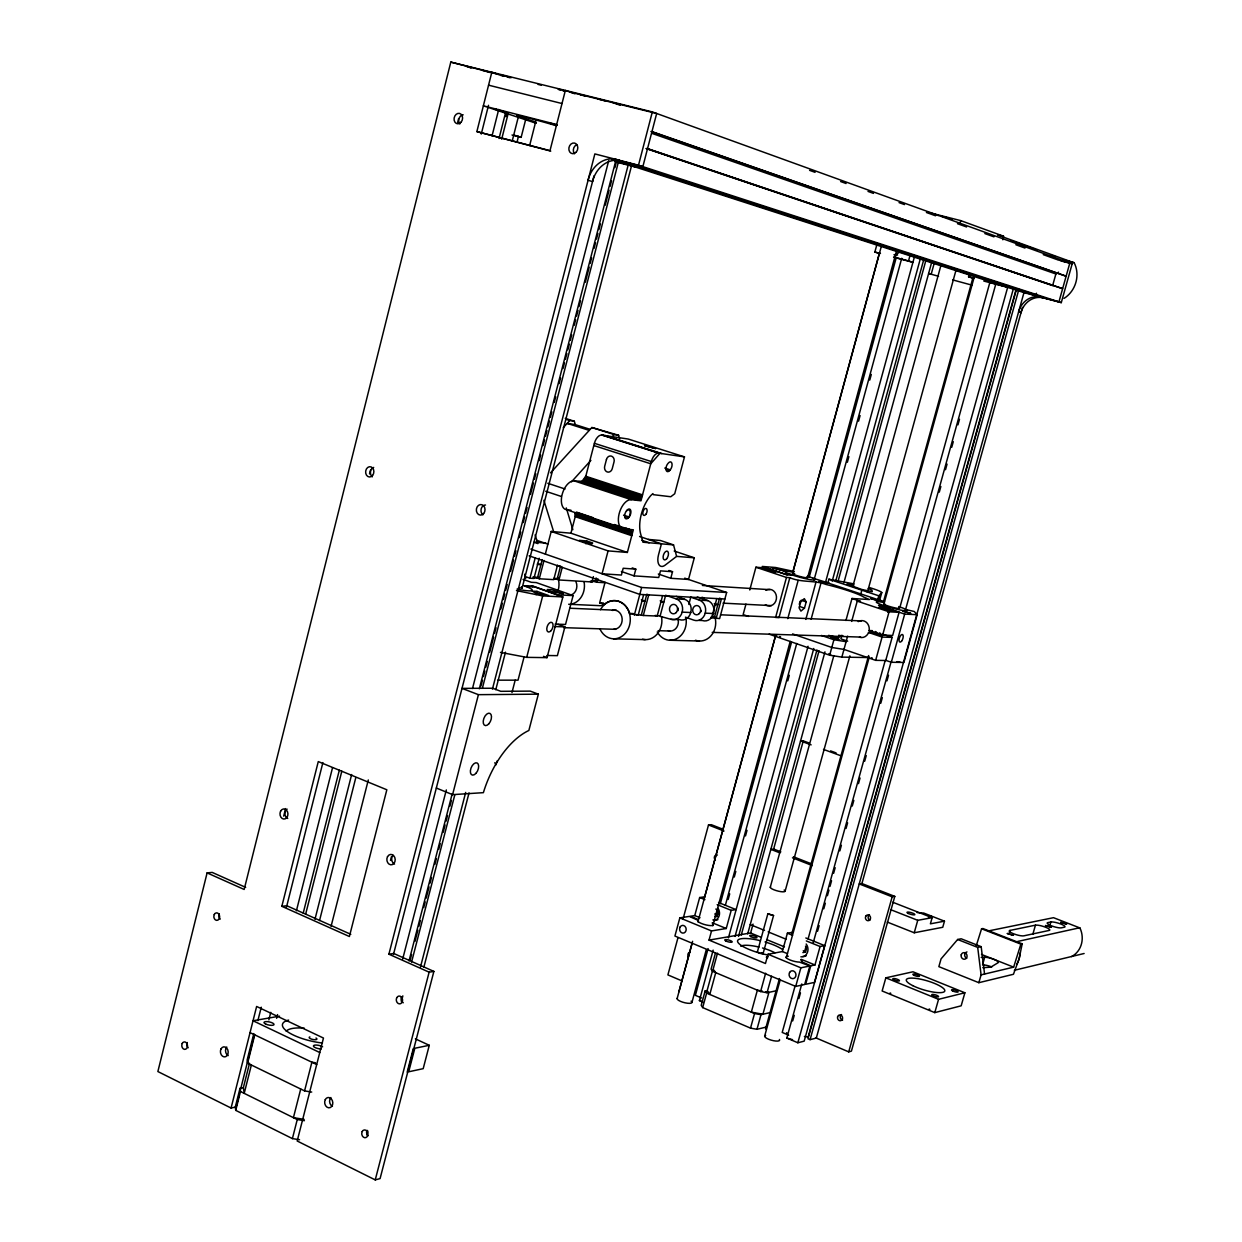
<?xml version="1.0" encoding="UTF-8"?>
<svg xmlns="http://www.w3.org/2000/svg" width="1242" height="1242" viewBox="0 0 1242 1242"><rect width="100%" height="100%" fill="white"/><g stroke="black" fill="none" stroke-linecap="round" stroke-linejoin="round"><path stroke-width="1.5" d="M545.331 554.087L551.215 531.452L570.932 533.206L575.232 516.656L575.155 512.635M551.215 531.452L608.083 550.889L627.365 552.442L631.759 535.69C633.948 529.014 626.558 528.192 621.605 528.238A15.199 8.104 -71.7 0 1 619.789 511.549A15.199 8.104 -71.7 0 1 631.293 499.688L640.981 500.79L651.336 461.543A9.439 4.984 -72.5 0 1 658.741 453.144L684.482 456.885L674.716 493.757L670.789 496.738L653.339 494.673L652.904 493.602L650.777 495.574A27.976 14.656 -71.8 0 0 640.655 533.92L642.937 542.211L673.537 544.896L676.595 556.385L665.075 565.203A11.504 5.946 -71.3 0 1 658.99 564.753A11.504 5.946 -71.3 0 1 658.493 554.926L661.443 543.841L639.568 536.466M773.549 915.525L767.851 913.817L757.403 951.853L759.762 953.328L763.1 953.561L773.549 915.525L767.851 913.817M763.1 953.561L762.091 952.598M898.711 606.562A15.898 1.692 15.5 0 1 905.977 610.722A15.898 1.692 15.5 0 1 888.17 606.965L878.498 605.444L899.068 612.322L892.656 635.469L882.627 635.128L869.074 630.532L869.26 629.352A8.492 7.53 -87.8 0 0 865.752 621.869A8.492 7.53 -87.8 0 0 858.206 621.621M1002.853 239.784L1003.52 236.197L960.749 220.626L926.967 212.056M976.072 946.357L981.568 928.783L982.903 928.519L1022.182 943.842L1019.123 958.777L1013.441 974.287L978.851 982.686L938.859 966.649L941.063 958.886L957.644 939.495L961.153 938.781L981.18 946.668L984.564 974.054M245.668 887.362L212.196 872.412L207.103 872.893L157.874 1071.551L231.074 1108.035L236.12 1106.948L238.976 1095.661M1038.545 296.621L1061.289 302.629L1072.172 263.816L652.329 111.92L450.799 62.1L244.162 889.458L207.103 872.893M283.704 816.118L285.582 808.589M369.511 473.947L370.442 470.19M457.661 122.384L458.608 118.611M231.074 1108.035L256.628 1006.47L323.463 1038.048L297.18 1140.994L375.239 1179.9L380.083 1178.596L433.877 971.415L393.73 953.468L388.901 954.198L594.856 153.915L638.497 165.233L1061.289 302.629M281.841 906.318L318.278 761.579L386.836 789.772L349.39 936.515L281.841 906.318L286.824 905.744L350.803 934.31M550.765 151.105L476.866 131.59L491.816 72.238L503.336 76.29M249.533 1063.23L243.37 1087.666L240.016 1088.349L235.281 1107.134L235.732 1110.364L292.398 1138.603L299.539 1139.721M253.818 1033.561L247.127 1060.109L247.608 1063.199L304.569 1090.895L311.711 1092.06M239.908 1091.951L254.144 1035.44M257.87 1020.645L261.255 1007.215M286.39 907.483L322.889 762.588M481.259 134.074L488.51 105.306M235.732 1110.364L240.467 1091.516L240.016 1088.349M247.608 1063.199L254.765 1034.803M251.365 1065.015L244.208 1093.364L243.37 1087.666M268.862 1019.868L270.772 1012.339M296.419 910.774L332.499 767.82M492.065 135.813L498.71 109.467M276.593 1018.331L277.54 1014.574M303.219 913.056L339.33 770.18M499.036 138.499L505.68 112.184M505.851 116.67L506.798 112.913M305.656 914.143L341.814 771.189M501.675 139.197L508.335 112.851M314.956 919.328L351.657 774.542M512.263 140.843L518.457 116.406M319.536 920.57L355.802 777.632M517.076 141.867L518.504 136.232M512.014 134.99L521.143 137.365L525.708 119.403M331.071 926.377L368.3 779.976M529.635 145.562L535.83 121.157M300.719 1089.032L293.423 1117.66L304.135 1119.368M292.398 1138.603L297.257 1119.554L240.467 1091.516M304.569 1090.895L311.897 1062.174L315.468 1062.764M390.485 860.411L391.447 856.654M584.64 480.654L594.39 443.316A9.331 5.123 -72.6 0 1 601.873 435.073L628.235 439.047L684.482 456.885M393.45 954.508L594.018 175.821M402.703 958.995L446.328 789.943M472.503 688.503L608.704 160.684M409.022 960.935L452.181 793.886M479.334 688.782L616.094 159.488M452.585 794.647L478.418 694.666L538.345 694.169L528.859 730.482A71.073 37.664 -67.4 0 0 483.386 792.66L452.585 794.647L436.33 788.049M410.139 960.144L411.583 954.508M414.983 941.374L417.902 930.103M418.865 926.346L420.324 920.71M423.724 907.56L425.183 901.925M426.146 898.168L429.064 886.912M430.027 883.155L431.486 877.52M434.886 864.37L436.346 858.734M438.768 849.342L440.227 843.722M443.13 832.451L445.071 824.936M446.049 821.179L447.493 815.544M449.93 806.151L451.389 800.516M480.98 685.972L482.439 680.337M483.417 676.58L484.861 670.944M485.839 667.187L487.299 661.551M489.721 652.174L493.602 637.146M494.564 633.389L496.024 627.753M500.883 608.984L502.342 603.348M503.305 599.591L504.764 593.955M505.727 590.198L507.186 584.563M510.586 571.413L513.505 560.158M514.467 556.4L515.927 550.765M519.327 537.615L520.771 531.98M523.208 522.587L524.652 516.951M525.63 513.21L527.089 507.574M530.489 494.425L533.392 483.154M534.37 479.396L535.814 473.761M539.214 460.627L540.674 454.991M543.096 445.599L544.555 439.963M545.533 436.206L546.977 430.57M547.955 426.813L549.414 421.178M550.377 417.436L551.836 411.801M554.258 402.408L555.717 396.772M559.117 383.623L560.577 377.987M562.999 368.61L564.458 362.975M565.42 359.217L566.88 353.582M567.842 349.825L569.302 344.189M570.28 340.432L571.724 334.797M574.161 325.404L575.62 319.784M576.583 316.027L578.042 310.391M579.005 306.634L580.464 300.999M585.324 282.213L589.205 267.201M590.167 263.444L591.627 257.808M594.049 248.416L595.508 242.78M596.486 239.023L597.93 233.387M598.908 229.63L600.367 224.01M605.211 205.225L609.092 190.197M610.07 186.44L611.53 180.82M614.914 167.67L616.855 160.156M366.918 1134.831L367.896 1131.074M401.399 1001.502L402.843 995.867M411.583 962.069L454.789 794.942M482.455 687.897L618.873 160.218M420.495 966.944L465.688 792.396M492.422 689.17L628.53 163.649M423.817 967.378L469.041 792.893M495.775 689.698L505.494 652.159M522.028 588.366L631.433 166.211M524.621 574.208L525.35 576.598L529.93 578.213L535.193 557.937M375.239 1179.9L429.127 972.176L433.877 971.415M638.497 165.233L652.329 111.92M539.199 558.232L533.951 578.462L529.93 578.213M407.174 1072.125L413.291 1048.558M533.874 577.903L537.413 578.12L542.226 559.645M537.413 578.12L539.276 578.772L544.027 560.452M536.14 594.639L536.979 591.378L548.576 595.492L535.566 593.055L532.166 591.114L536.979 591.378M511.968 692.57L515.182 680.166M497.002 761.035L496.024 764.793L494.797 762.712M524.031 657.127L518.038 680.166L497.732 680.166M526.701 657.36L542.692 595.912L562.874 596.921L547.023 657.639L526.701 657.36L500.464 652.392M429.282 1045.298L423.196 1068.663L408.711 1071.784L414.828 1048.248L429.282 1045.298L415.371 1038.855M557.534 565.11L553.746 579.641L539.276 578.772M553.637 579.114L557.115 579.315L560.577 566.042L557.115 565.809M557.115 579.315L558.947 579.967L562.253 567.284M585.882 543.779L586.628 540.953L579.377 540.332L585.432 542.397L592.092 543.748L592.667 543.002L586.628 540.953M557.937 624.353L564.908 626.868L557.379 655.652L546.93 655.497M523.022 579.362L531.25 582.281L536.249 582.576L573.09 595.601L565.529 624.462L555.127 624.121M558.947 579.967L591.984 581.955L593.381 576.63M591.984 581.955L590.183 581.318L595.151 581.613L596.113 577.918M595.151 581.613L596.952 582.25L597.883 578.71M608.083 550.889L602.075 573.773L621.404 575.046L623.189 568.262L635.811 569.147L634.041 575.869L621.388 571.506M643.651 594.623L638.186 615.256L629.554 613.424L628.794 610.971A19.825 16.736 -87.8 0 0 606.174 602.991L604.373 604.512L599.653 602.851L605.056 582.296M634.336 615.101L641.633 587.497L726.632 592.481L719.615 618.594L711.185 617.678M641.369 614.79L646.818 594.219L648.743 594.902L643.294 615.473L636.246 614.573L638.186 615.256M643.294 615.473L657.173 616.048L662.591 595.648M660.247 615.566L665.65 595.244L676.238 598.923L684.823 599.374A10.573 9.051 -87.4 0 1 690.785 612.508A10.573 9.051 -87.4 0 1 679.421 619.618L670.804 619.277L656.925 615.427M658.322 574.006L670.773 578.291L672.527 571.724L668.957 570.497M674.189 551.013L694.294 557.798L688.518 579.455L670.773 578.291M688.829 604.45L690.769 597.169L699.339 600.134L707.692 600.569A10.402 8.958 -87.4 0 1 713.576 613.517A10.402 8.958 -87.4 0 1 702.351 620.519L698.998 620.395M711.511 618.268L716.789 598.582M714.29 617.802L719.553 598.194L721.416 598.83L716.153 618.454M745.961 604.093L743.135 614.573L748.507 616.436M749.78 589.981L755.912 567.221L766.625 568.044L786.279 574.627L792.474 575.077A15.618 1.63 15.2 0 0 813.106 579.998A15.618 1.63 15.2 0 0 807.502 576.179M712.427 923.582A8.073 1.941 15 0 1 706.294 924.995A8.073 1.941 15 0 1 698.082 920.338L689.326 916.41L679.84 917.869L674.918 936.049L795.718 986.412L804.707 984.487L809.831 965.997L799.506 962.1A8.213 2.018 15.5 0 1 788.282 959.181A8.213 2.018 15.5 0 1 788.282 956.231M677.93 937.881L667.901 974.908L681.936 980.885M682.945 919.375L708.499 824.967L711.371 824.704L723.403 829.408M697.988 919.406L690.319 916.254L694.759 915.571L699.665 897.531L704.556 896.833M789.834 577.685L786.465 577.452L775.598 617.476L778.998 617.616L789.834 577.685C801.338 582.762 814.286 580.014 825.992 584.454A31.78 3.384 15.3 0 1 863.671 597.029L869.447 599.529L851.981 598.489L845.926 620.519M879.32 253.446L874.865 252.033L877.225 243.308M678.877 991.83L692.586 941.296M704.276 898.261L775.396 636.261M792.675 572.624L879.553 252.607M677.107 998.63L692.353 942.461M697.942 921.874L775.691 635.454M792.474 573.68L881.401 246.087M787.77 618.64L798.14 580.464M691.934 1002.449L706.186 950.068M787.49 953.67L782.336 951.558L768.006 954.26L765.46 963.497L709.042 940.101L711.526 930.941L726.244 928.504L731.196 910.355L736.025 909.61L718.544 902.515M712.815 925.74L790.222 641.353M807.548 577.747L896.165 252.188M708.095 948.609L695.38 995.323L701.59 997.978M716.743 916.844L718.264 911.24M720.298 903.772L791.527 642.192M809.334 576.8L896.336 257.311M806.182 601.904L801.23 600.228L799.072 607.85L800.935 611.111L804.474 608.13L806.182 601.904L804.335 598.644L800.764 601.609M702.941 1002.139L699.401 1000.617L713.156 950.13M725.39 905.247L796.743 643.465M814.069 579.89L901.723 258.258M728.169 899.456L729.706 893.852M734.286 877.038L735.807 871.434M745.495 835.944L747.016 830.339M787.77 680.864L789.291 675.26M847.354 462.272L848.876 456.668M858.564 421.162L860.085 415.558M869.773 380.068L871.294 374.463M805.825 619.416L816.103 581.722M712.535 970.639L707.117 990.511L705.145 990.914L701.202 1005.368L702.677 1007.588L750.525 1028.128L756.968 1029.292L766.392 1027.041M715.516 952.878L711.061 969.195L712.566 971.337L760.601 991.551L767.044 992.746L776.452 990.728M702.677 1007.588L706.636 993.103L705.145 990.914M712.566 971.337L717.519 953.157M894.256 257.389L912.917 262.326L908.539 260.929L909.967 255.666M811.104 619.261L820.915 583.336M728.417 937.881L808.061 646.275M825.418 582.715L914.764 255.588M853.859 583.849L828.895 579.222L827.871 582.964L828.787 583.026L813.029 578.275M735.047 936.437L813.774 648.479M832.187 581.163L920.633 257.668M738.524 936.39L816.972 649.939M835.757 580.977L923.908 259.035M741.241 935.071L819.068 650.668M838.024 581.442L926.097 259.609M747.684 933.906L824.967 651.848M843.892 582.762L932.105 260.773M750.51 933.41L753.056 924.11M779.867 852.881L770.847 849.357L773.642 849.031L803.279 740.869L808.744 742.871M934.155 263.413L931.174 274.311L928.612 273.519L938.564 276.283M769.124 634.165L829.672 655.217L833.91 639.739L846.097 641.695M770.257 887.3L833.848 655.559M852.835 586.41L941.048 264.95M841.89 635.205L840.896 638.885L847.681 641.214M959.849 223.933L960.749 220.626M829.672 655.217L841.859 657.111L847.618 636.168M851.67 621.419L857.244 601.144L860.504 601.345L851.981 598.489M860.846 593.785L861.995 589.562L846.92 584.097L853.953 585.091M785.115 891.182L849.885 655.823M867.366 592.325L955.766 271.035M750.525 1028.128L754.546 1013.519L706.636 993.103M760.601 991.551L765.646 973.216M756.968 1029.292L760.989 1014.683L770.444 1012.525M767.044 992.746L771.592 976.259M869.524 587.59A16.503 1.692 15.4 0 1 881.773 592.574L878.793 595.803L877.752 599.591L884.459 601.578M879.693 595.865L878.529 599.839L827.125 582.715L828.787 583.026M782.336 951.558L787.381 933.223L792.086 932.385M972.797 278.146L968.574 276.78L969.552 273.224M879.724 600.01L881.773 592.574M765.553 1028.935L779.464 978.525M791.837 933.72L868.624 655.543M883.574 601.392L972.734 278.41M764.622 1036.232L780.1 980.186M786.279 957.768L869.322 656.987M883.761 604.683L974.551 275.879M887.673 612.244L888.48 609.341L879.041 607.462L891.896 610.909L888.48 609.341M875.657 660.34L882.084 637.068L892.129 637.394L885.732 660.496L875.657 660.34L843.986 649.411L831.783 647.486L792.582 633.917M882.627 635.128L889.07 611.809L899.068 612.322M795.144 985.729L782.212 1032.428L788.654 1035.191M804.459 952.102L806.011 946.497M808.076 939.014L885.158 660.651M899.643 608.332L989.641 283.254M795.718 986.412L800.857 967.813L809.831 965.997M1013.208 289.324L804.179 1041.153L797.845 1042.768L786.807 1038.048L801.804 983.943M813.184 942.895L891.275 661.163M905.232 610.785L995.742 284.278M891.321 662.281L904.688 614.076L917.155 614.697L903.897 662.452L891.321 662.281L885.841 660.387M792.691 1020.924L794.259 1015.319M798.917 998.506L800.469 992.901M817.562 931.236L819.115 925.632M823.772 908.818L825.325 903.213M827.405 895.73L828.957 890.126M829.998 886.384L831.55 880.78M833.615 873.312L835.167 867.708M839.84 850.894L841.393 845.274M846.05 828.461L847.603 822.856M852.26 806.042L853.828 800.438M858.486 783.624L860.038 778.02M864.696 761.191L866.248 755.586M880.764 703.267L882.317 697.662M886.974 680.849L888.527 675.244M939.294 492.127L940.846 486.522M945.504 469.709L947.056 464.104M951.729 447.291L953.282 441.686M957.939 424.857L959.492 419.253M824.704 945.643L820.077 946.513L814.969 964.972L810.762 965.81L805.639 984.285L814.504 982.375L824.704 945.643L805.825 937.974M797.845 1042.768L1008.162 285.551M1016.267 288.874L808.138 1037.07L804.381 1036.402M1016.624 288.734L807.983 1038.762L810.079 1039.647L816.304 1038.064L1023.967 292.615L1058.929 301.868L1069.843 262.962L1056.989 259.671M810.079 1039.647L1018.89 289.339M815.652 1037.784L848.721 1051.865L851.407 1051.136L894.799 896.398L892.175 896.817L859.247 883.931L861.901 883.543L1022.476 307.395M1036.496 293.236L1035.797 295.751L615.846 159.768M1058.619 272.169L1055.886 273.97L1052.626 285.613L646.042 148.543M848.721 1051.865L892.175 896.817M885.841 977.827L882.131 990.992L934.791 1012.618L961.168 1005.818L964.879 992.777L912.963 971.787L885.841 977.827L938.564 999.313L964.879 992.777M914.236 932.773L917.745 920.322L932.137 917.683L930.398 923.831L944.479 921.176L942.756 927.277L914.236 932.773L887.223 922.061M934.791 1012.618L938.564 999.313M982.965 963.326L984.704 957.24A8.104 1.816 16.5 0 1 993.957 959.367A8.104 1.816 16.5 0 1 998.258 962.612L990.743 967.176L982.795 967.673M978.851 982.686L981.087 974.877L977.702 947.413L957.644 939.495M1008.954 933.953L1009.963 930.429L1035.455 925.166A7.825 1.615 16.6 0 1 1045.391 927.153A7.825 1.615 16.6 0 1 1049.133 930.444L1023.858 935.831A7.98 1.692 16.5 0 1 1013.658 933.813A7.98 1.692 16.5 0 1 1009.963 930.429M1032.816 934.326L1035.455 925.166M1049.816 925.616L1050.856 921.999A7.716 1.568 16.6 0 1 1060.637 923.955A7.716 1.568 16.6 0 1 1064.394 927.184L1061.367 927.836A7.747 1.584 16.6 0 1 1051.539 925.864A7.747 1.584 16.6 0 1 1047.813 922.62L1050.856 921.999M981.087 974.877L1013.643 967.145L1020.862 944.137L1022.182 943.842M928.395 917.186L929.792 917.093M580.899 481.663L637.705 500.355L640.406 498.679L642.518 494.859L585.774 476.26L582.001 481.337L574.347 480.933A15.013 8.306 -71.7 0 0 562.719 492.562A15.013 8.306 -71.7 0 0 564.768 509.127L631.728 531.638M876.961 632.768L868.546 632.457L868.096 633.56A8.492 7.53 -87.8 0 1 859.48 637.208M626.48 510.897L627.148 510.136A4.751 2.531 -71.7 0 1 630.765 510.509A4.751 2.531 -71.7 0 1 629.057 516.967L628.405 517.728L624.742 516.517M669.593 470.547L670.245 469.818A4.673 2.453 -72.5 0 0 671.922 463.437A4.673 2.453 -72.5 0 0 668.46 462.955L667.808 463.701A4.673 2.453 -72.5 0 0 666.116 470.081A4.673 2.453 -72.5 0 0 669.593 470.547L665.96 469.383M571.522 481.834L590.897 460.363M611.561 437.448L614.153 434.576L618.594 435.259L619.587 438.892M550.501 472.907L591.875 427.512L618.594 435.259M563.294 427.605L569.814 420.526L574.332 421.24L575.31 424.64L589.981 429.297M1064.021 298.359L1064.285 298.235A25.927 23.303 -69.9 0 0 1074.206 262.838L998.071 235.188M989.921 930.631L1053.511 917.683L1079.935 927.96A21.518 19.561 75.5 0 1 1071.675 956.495L1071.458 956.573M786.807 1038.048L792.567 1039.678M1014.341 970.281L1084.126 953.499M1079.795 927.743L1017.664 941.452M977.702 947.413L981.18 946.668M699.401 1000.617L700.674 1000.353M279.543 1016.173L253.042 1020.769L319.768 1052.533M709.042 940.101L750.525 932.975L761.237 937.368M981.227 957.442L984.704 957.24M803.279 740.869L800.547 740.977L811.135 744.874M896.895 661.707L899.845 661.753M841.859 657.111L868.903 657.561M613.424 638.807L645.25 639.614M669.826 640.251L699.494 641.012M554.491 626.542L564.908 626.868M563.589 627.66L615.706 629.321M658.167 630.657L669.748 631.029M712.209 632.38L860.815 637.084M869.074 630.532L872.443 630.657M629.554 613.424L633.358 613.579M711.216 616.839L715.019 616.995M570.078 608.238L616.374 610.257M720.562 614.79L861.389 620.922M670.804 619.277A10.619 9.082 -87.4 0 0 682.2 612.135L690.785 612.523M685.429 617.196L693.983 620.193A10.464 8.989 -87.4 0 0 705.254 613.16L713.576 613.532M568.665 604.249L599.607 605.661A17.714 14.904 -86.9 0 0 603.488 605.18M599.653 602.851L603.565 603.038M641.586 600.911L645.002 601.081L641.384 599.824M660.527 601.858L663.849 602.028L660.263 600.771M714.693 604.575L717.798 604.73L714.29 603.519M723.03 603.146L771.282 605.615M573.09 595.601L557.534 594.809L533.423 586.255L524 585.727L527.757 587.187A20.617 2.779 14.4 0 1 517.045 589.081M906.21 609.636L914.252 611.499L917.155 614.697M525.816 586.426L533.253 586.845L531.25 586.131M886.214 606.344L879.864 605.522M724.878 599.017L639.816 594.406L529.139 555.826M596.952 582.25L604.668 582.715M702.382 585.463L769.916 589.671M532.942 577.064L538.64 577.406M553.808 578.337L557.611 578.57M591.751 580.651L597.449 580.992M634.041 575.869L658.726 577.499L660.48 570.87L672.527 571.724M537.367 564.442L540.907 564.691L537.444 563.48M790.968 574.534L786.077 574.177L787.723 574.72M676.595 556.385L694.294 557.798M630.02 529.511L633.342 529.791L631.759 535.69L575.232 516.656M534.262 542.117L545.735 543.065M648.308 539.416L660.48 540.503L673.537 544.896M566.352 509.732L570.963 510.214M575.31 424.64L567.19 423.382L589.251 430.384M297.257 1119.554L304.399 1120.688M754.546 1013.519L760.989 1014.683M762.324 991.116L757.372 990.2L751.332 1012.137L762.914 1014.248L768.953 992.327L765.646 991.721M1035.999 250.077L1037.117 250.294M516.47 590.618L542.692 595.912M779.619 636.556L780.55 636.758M794.383 571.568L775.629 567.501L762.215 566.445L786.76 574.658M997.9 234.94L1003.52 236.197M938.533 215.471L935.49 215.037M558.527 89.145L562.052 90.045M496.427 73.852L450.799 62.1M569.845 92.017L656.661 113.488L642.859 166.645L615.551 159.566M467.054 66.804L471.339 67.86L469.321 67.161M490.171 72.517L482.424 70.39M580.325 94.811L586.317 96.302L584.392 95.603M606.112 101.192L598.147 99.018M535.504 122.353L533.486 121.902L536.373 122.911M488.556 85.17L562.021 103.536M879.196 632.908L880.19 633.156M556.664 124.511L483.355 105.818L535.861 123.16M1062.904 259.764L1074.035 262.605M1061.18 260.991L1072.172 263.816M615.38 161.382L628.25 164.72M940.629 215.999L943.02 216.62M615.163 161.77L635.33 167.002M476.866 131.59L549.989 150.655L565.358 90.418L574.891 93.802M556.866 125.318L548.716 122.896L557.192 125.116M874.865 252.033L880.469 253.508M893.572 256.97L908.539 260.929M968.574 276.78L974.085 278.239M988.803 282.12L1003.52 286.017M983.804 281.049L1007.666 287.352M952.692 279.9L971.834 285.117M861.995 589.562L872.288 591.658L871.9 590.105L868.251 588.46M562.983 90.837L564.303 91.194M509.888 77.734L507.248 77.004M945.566 217.303L948.05 218.018M871.247 657.732L872.257 658.027M830.696 654.394L828.74 653.804M563.418 90.433L565.855 91.178M950.332 218.701L952.257 219.291M560.344 90.061L558.279 89.393M511.238 77.672L502.932 75.483L504.811 76.259M565.281 418.368L574.332 421.24M566.181 419.377L569.814 420.526M591.875 427.512L614.153 434.576M513.738 135.005L521.143 137.365M604.994 435.523L661.8 453.578M603.131 435.259L659.983 453.33L650.746 463.778L593.816 445.521M601.873 435.073L658.741 453.144M594.39 443.316L651.336 461.543M664.78 468.063L670.245 469.818M627.955 162.78L1046.99 298.701M612.213 159.535L1026.373 293.391M585.448 477.114L642.192 495.713M585.06 477.937L641.819 496.552M584.625 478.698L641.384 497.328M584.159 479.396L640.919 498.042M583.647 480.033L640.406 498.679M583.119 480.561L639.878 499.222M582.56 480.996L639.335 499.672M582.001 481.337L638.776 500.014M589.748 483.93L637.332 499.579M581.442 481.554L638.233 500.247M574.347 480.933L631.293 499.688M547.8 483.278L565.063 489.006M828.895 579.222L878.793 595.803M623.562 515.135L629.057 516.967M545.735 491.273L561.26 496.443M878.948 605.459L904.688 614.076M755.912 567.221L786.465 577.452M857.244 601.144L889.07 611.809M626.372 528.285L630.47 529.729M647.548 148.59L1062.64 288.656L646.508 148.481M614.433 524.528L630.874 530.055M576.443 512.092L592.884 517.603M625.735 528.642L631.215 530.489M576.754 512.62L631.51 531.017M575.325 513.334L631.883 532.352M575.419 514.095L631.961 533.113M575.434 514.918L631.961 533.936M575.372 515.772L631.899 534.805M641.928 540.332L649.147 542.754M1050.53 254.936L1051.772 255.355M882.022 633.963L892.129 637.394M799.538 606.453L804.474 608.13M868.546 632.457L882.084 637.068M570.932 533.206L627.365 552.442M684.699 578.151L726.632 592.481M632.194 567.904L635.811 569.147M821.428 635.438L833.91 639.739M536.855 540.363L547.769 544.12M701.994 597.231L703.888 597.883M697.259 596.967L707.692 600.569M534.308 542.366L537.895 543.608L535.116 534.883M676.191 596.377L684.823 599.374M651.957 133.391L1055.886 273.97M530.893 549.073L641.633 587.497M651.957 131.59L1066.117 276.205L650.917 131.497M655.248 615.364L657.173 616.048M792.474 575.077L789.338 573.959A15.618 1.63 15.2 0 1 792.505 572.143M532.694 586.208L562.874 596.921M612.865 102.651L620.162 105.275M809.613 170.356L815.078 172.327M840.632 181.549L846.112 183.521M868.018 191.423L873.499 193.395M899.053 202.617L904.518 204.588M926.423 212.491L935.552 215.782M957.458 223.684L966.587 226.975M984.828 233.558L993.957 236.849M1015.863 244.752L1024.992 248.043M1043.249 254.626L1056.026 259.236M1011.345 240.7L1035.036 249.285M1052.999 255.805L1055.436 256.69M830.587 750.882L836.052 752.885M823.493 749.407L841.16 755.881M543.499 656.335L547.023 657.639M776.7 635.718L775.287 635.159M538.345 694.169L530.303 691.126L500.774 691.313L492.67 688.239L461.993 688.378L478.418 694.666M981.568 928.783L1020.862 944.137M773.642 849.031L780.83 851.857M793.436 856.778L811.445 863.811M861.901 883.543L894.799 896.398M708.499 824.967L723.993 831.038M792.474 857.818L812.315 865.581M944.479 921.176L923.722 913.056A44.665 9.486 15.9 0 1 917.046 912.544M892.781 902.251L932.137 917.683M890.7 909.672L917.745 920.322M981.522 954.446L1013.643 967.145M699.665 897.531L704.913 899.658M717.177 904.657L731.196 910.355M787.381 933.223L792.551 935.319M806.322 940.924L820.077 946.513M750.246 924.576L764.544 930.413M768.13 931.873L786.015 939.185M766.578 939.557L784.432 946.87M694.759 915.571L700.007 917.729M712.256 922.759L726.244 928.504M801.23 959.321L814.969 964.972M810.762 965.81L801.556 961.681A8.213 2.018 15.5 0 0 800.748 959.895M679.84 917.869L711.526 930.941M768.006 954.26L800.857 967.813M876.402 632.023L875.331 631.51M388.901 954.198L429.127 972.176M250.061 1032.614L316.71 1064.534M713.933 970.111L715.734 972.672L709.787 994.454L707.117 990.511M543.887 500.278L553.559 531.405M566.274 507.916L572.872 529.697M929.885 1009.327A3.524 0.869 16.4 0 1 929.156 1008.985M890.809 993.289A3.493 0.869 16.1 0 1 890.095 992.963M1020.039 953.002A22.682 20.384 76.6 0 1 1016.872 964.009M966.726 958.281A3.322 2.965 77.2 0 1 966.944 951.915M982.546 964.832A8.104 1.832 16.5 0 1 991.784 966.944M533.982 121.39A30.429 1.025 15.7 0 1 518.923 115.785A30.429 1.025 15.7 0 1 556.509 125.768M884.397 605.77A15.898 1.692 15.5 0 1 876.262 602.06A15.898 1.692 15.5 0 1 883.466 602.463M843.225 636.075A29.73 3.617 15.3 0 1 838.661 635.283M765.864 590.323A8.337 7.25 -86.8 0 1 774.992 592.45A8.337 7.25 -86.8 0 1 774.62 603.146A8.337 7.25 -86.8 0 1 765.367 604.73M839.142 637.689A31.718 3.881 15.3 0 1 828.569 635.361M799.832 601.392A3.943 1.847 -71.3 0 1 799.243 604.264M869.881 920.074A2.919 2.562 80.5 0 1 869.447 914.717M842.635 1020.055A2.919 2.531 77.7 0 1 841.548 1014.528M715.392 860.038A2.826 2.422 84.4 0 1 717.41 855.039M688.503 956.806A2.826 2.391 81.8 0 1 689.745 952.226M784.137 890.048A7.685 1.708 15.3 0 1 778.61 891.228A7.685 1.708 15.3 0 1 770.521 886.912M740.729 946.187A21.083 5.185 15.3 0 1 758.986 947.072M762.51 947.988A21.083 5.185 15.3 0 1 774.93 952.785M220.238 919.096A3.757 2.903 86.2 0 1 219.353 913.879M188.21 1047.751A3.742 2.857 84.1 0 1 187.34 1042.535M403.277 1002.775A3.928 3.136 83.4 0 1 401.57 996.845M368.02 1135.762A3.912 3.074 81.1 0 1 367.073 1130.313M459.85 123.936A5.279 4.207 -76.7 0 1 459.136 118.332A5.279 4.207 -76.7 0 1 463.188 114.823M574.503 153.76A5.403 4.425 -75.9 0 1 576.816 144.693M482.998 514.793A5.263 4.316 -85.2 0 1 481.197 508.863A5.263 4.316 -85.2 0 1 485.513 505.013M372.352 476.819A5.139 4.114 -84.7 0 1 370.52 471.696A5.139 4.114 -84.7 0 1 373.687 467.427M394.568 864.059A5.185 4.176 86.5 0 1 393.015 855.241M287.709 818.447A5.061 3.974 87.9 0 1 284.961 813.991A5.061 3.974 87.9 0 1 287.088 809.116M332.421 1106.343A5.17 4.052 82 0 1 330.9 1097.524M228.202 1055.607A5.046 3.866 83.7 0 1 226.758 1047.022M315.98 1038.002A3.959 1.242 12.2 0 1 315.81 1039.678A3.959 1.242 12.2 0 1 310.578 1038.747A3.959 1.242 12.2 0 1 309.848 1036.915M286.219 1031.295A27.914 8.741 12.2 0 1 304.306 1028.174M521.392 586.798A10.309 1.382 14.4 0 1 518.535 587.777M898.913 607.912A7.949 0.854 15.5 0 1 890.887 606.857A7.949 0.854 15.5 0 1 884.816 603.907M779.433 1039.476A7.794 2.158 15.5 0 1 771.096 1040.113A7.794 2.158 15.5 0 1 765.677 1035.393M806.539 576.956A7.809 0.823 15.2 0 1 804.366 577.499A7.809 0.823 15.2 0 1 794.259 574.627A7.809 0.823 15.2 0 1 794.694 573.602M691.08 1001.161A7.654 2.08 14.9 0 1 685.165 1002.837A7.654 2.08 14.9 0 1 677.449 998.164M786.978 1033.158A4.813 1.304 15.6 0 1 786.528 1032.707M899.053 252.235A7.98 6.971 -73.1 0 1 893.976 254.734M897.578 254.967A7.964 6.955 -73 0 1 895.746 255.309M538.065 84.409A34.45 1.584 15.8 0 1 541.217 85.217M321.352 1048.9A5.154 1.63 12.2 0 1 314.319 1047.115A5.154 1.63 12.2 0 1 315.592 1045.05A5.154 1.63 12.2 0 1 322.625 1046.835M322.454 1043.032A32.991 10.246 12.3 0 1 287.88 1031.947A32.991 10.246 12.3 0 1 288.641 1020.086M767.463 958.172A3.881 0.963 15.4 0 1 768.301 956.821M805.67 952.055A3.912 3.4 80.5 0 1 803.295 950.673M717.643 916.037A3.835 3.291 82.7 0 1 714.864 913.864M767.634 954.927A24.933 6.086 15.3 0 1 737.81 942.135A24.933 6.086 15.3 0 1 760.383 940.691M765.056 941.948A24.933 6.086 15.3 0 1 782.553 949.54M717.767 907.98A7.7 6.583 82.8 0 1 719.227 915.556A7.7 6.583 82.8 0 1 714.352 920.524M806.167 944.013A7.856 6.815 80.5 0 1 807.362 952.661A7.856 6.815 80.5 0 1 800.857 956.837M805.515 946.171A3.928 3.4 80.5 0 1 802.875 952.583M806.182 955.781A7.84 6.8 80.5 0 1 802.736 956.48M715.842 909.051A3.85 3.291 82.8 0 1 714.724 916.487M717.923 919.608A7.685 6.583 82.8 0 1 712.892 919.903M685.894 617.569A18.428 15.742 -87.8 0 1 676.58 638.761A18.428 15.742 -87.8 0 1 657.251 631.93M715.345 618.78A18.087 15.541 -87.8 0 1 710.688 636.121A18.087 15.541 -87.8 0 1 695.489 640.251M678.179 619.711A9.222 7.871 -87.8 0 1 675.819 628.545A9.222 7.871 -87.8 0 1 668.134 630.657M557.829 577.375A18.32 15.246 -86.9 0 1 558.295 589.919M524.854 575.325A18.692 15.432 -87 0 1 525.677 578.43M600.507 609.713A19.096 16.13 -87.8 0 1 625.021 605.444A19.096 16.13 -87.8 0 1 623.981 634.709A19.096 16.13 -87.8 0 1 599.839 628.747M661.505 616.575A18.723 15.913 -87.8 0 1 642.502 639.226M612.337 610.427A9.548 8.057 -87.8 0 1 622.149 618.733A9.548 8.057 -87.8 0 1 613.75 629.259M676.238 598.923A10.619 9.082 -87.4 0 1 682.2 612.135M699.339 600.134A10.464 8.989 -87.4 0 1 705.254 613.16M701.14 611.623A4.626 3.974 -87.4 0 1 701.047 610.427M678.21 610.598A4.689 4.021 -87.4 0 1 678.287 608.161M584.082 581.939A18.04 15.09 -86.9 0 1 572.593 603.752M576.009 581.877A9.02 7.545 -86.9 0 1 570.947 594.98M1066.567 924.095L1060.715 922.387L1066.567 924.095M1051.431 927.293L1045.516 925.554L1051.431 927.293M1013.456 935.288L1007.355 933.518L1013.456 935.288M606.469 459.447L604.699 466.231A4.689 3.943 -83.4 0 0 607.291 471.976A4.689 3.943 -83.4 0 0 612.244 468.684L614.029 461.884A4.689 3.943 -83.2 0 0 611.437 456.14A4.689 3.943 -83.2 0 0 606.469 459.447M931.236 916.208L929.389 915.664L931.236 916.208M494.471 109.017L504.671 111.889L494.471 109.017M910.619 613.269L902.903 611.188L910.619 613.269M882.41 635.361L874.632 633.265L882.41 635.361M838.754 639.475L830.976 637.394L838.754 639.475M878.296 600.616L870.673 598.582L878.296 600.616M826.737 583.445L819.192 581.411L826.737 583.445M655.667 448.533L644.567 445.63L655.667 448.533M563.371 593.8L550.594 591.394L547.225 589.5L551.914 589.748L563.371 593.8M775.769 572.065L763.193 568.681L775.769 572.065M784.54 571.041L772.105 567.687L784.54 571.041M592.527 181.611L588.071 180.245A26.827 22.139 -76.3 0 1 616.575 159.55L620.969 160.979A26.75 22.092 -76.2 0 0 592.527 181.611M1021.017 312.642L1018.595 311.897A19.732 17.761 -71.9 0 1 1041.386 297.226L1043.777 298.002A19.686 17.73 -71.8 0 0 1021.017 312.642M952.598 990.914A3.478 0.838 16.4 0 0 958.094 991.954A3.478 0.838 16.4 0 0 953.732 989.765A3.478 0.838 16.4 0 0 952.598 990.914M913.926 975.249A3.447 0.823 16.2 0 0 919.406 976.29A3.447 0.823 16.2 0 0 915.152 974.147A3.447 0.823 16.2 0 0 913.926 975.249M932.913 995.727A3.524 0.854 16.3 0 0 938.502 996.783A3.524 0.854 16.3 0 0 934.124 994.547A3.524 0.854 16.3 0 0 932.913 995.727M893.805 979.783A3.493 0.854 16.1 0 0 899.379 980.838A3.493 0.854 16.1 0 0 895.078 978.649A3.493 0.854 16.1 0 0 893.805 979.783M912.73 985.62A20.058 4.828 16.3 0 0 944.463 991.551A20.058 4.828 16.3 0 0 919.484 978.96A20.058 4.828 16.3 0 0 912.73 985.62M908.29 913.444A4.099 0.885 16 0 0 914.795 914.717A4.099 0.885 16 0 0 909.749 912.28A4.099 0.885 16 0 0 908.29 913.444M961.23 954.803A3.338 2.981 77.3 0 0 964.755 959.212A3.338 2.981 77.3 0 0 966.292 953.809A3.338 2.981 77.3 0 0 961.23 954.803M488.913 723.729A6.536 3.602 -68 0 0 489.907 713.374A6.536 3.602 -68 0 0 483.247 721.074A6.536 3.602 -68 0 0 488.913 723.729M476.09 773.192A6.536 3.586 -67.3 0 0 477.052 762.93A6.536 3.586 -67.3 0 0 470.392 770.723A6.536 3.586 -67.3 0 0 476.09 773.192M901.661 641.058A4.021 1.739 -71.3 0 0 902.639 634.6A4.021 1.739 -71.3 0 0 899.13 639.242A4.021 1.739 -71.3 0 0 901.661 641.058M551.044 630.672A5.092 2.779 -69.7 0 0 551.898 622.475A5.092 2.779 -69.7 0 0 546.806 628.328A5.092 2.779 -69.7 0 0 551.044 630.672M865.814 916.146A2.919 2.577 80.5 0 0 867.879 920.71A2.919 2.577 80.5 0 0 870.269 916.565A2.919 2.577 80.5 0 0 865.814 916.146M837.605 1016.81A2.919 2.531 77.7 0 0 840.601 1020.691A2.919 2.531 77.7 0 0 841.921 1015.987A2.919 2.531 77.7 0 0 837.605 1016.81M214.292 914.469A3.757 2.903 86.2 0 0 216.605 920.353A3.757 2.903 86.2 0 0 219.322 914.997A3.757 2.903 86.2 0 0 214.292 914.469M182.217 1043.451A3.757 2.857 84.1 0 0 184.499 1049.366A3.757 2.857 84.1 0 0 187.185 1044.118A3.757 2.857 84.1 0 0 182.217 1043.451M396.772 997.683A3.928 3.136 83.5 0 0 399.287 1003.862A3.928 3.136 83.5 0 0 402.222 998.335A3.928 3.136 83.5 0 0 396.772 997.683M362.214 1131.493A3.928 3.089 81.1 0 0 364.682 1137.703A3.928 3.089 81.1 0 0 367.585 1132.285A3.928 3.089 81.1 0 0 362.214 1131.493M221.029 1048.9A5.046 3.881 83.7 0 0 224.134 1056.88A5.046 3.881 83.7 0 0 227.767 1049.816A5.046 3.881 83.7 0 0 221.029 1048.9M325.295 1099.574A5.185 4.052 82 0 0 328.556 1107.786A5.185 4.052 82 0 0 332.359 1100.598A5.185 4.052 82 0 0 325.295 1099.574M387.504 856.701A5.201 4.176 86.5 0 0 390.842 864.805A5.201 4.176 86.5 0 0 394.739 857.353A5.201 4.176 86.5 0 0 387.504 856.701M280.599 811.181A5.077 3.99 87.9 0 0 283.766 819.052A5.077 3.99 87.9 0 0 287.492 811.74A5.077 3.99 87.9 0 0 280.599 811.181M372.538 475.484A5.154 4.114 -84.7 0 0 370.985 466.868A5.154 4.114 -84.7 0 0 365.722 473.155A5.154 4.114 -84.7 0 0 372.538 475.484M483.619 513.583A5.279 4.331 -85.2 0 0 481.974 504.733A5.279 4.331 -85.2 0 0 476.447 511.13A5.279 4.331 -85.2 0 0 483.619 513.583M576.366 151.928A5.418 4.425 -75.9 0 0 574.673 143.094A5.418 4.425 -75.9 0 0 568.945 150.018A5.418 4.425 -75.9 0 0 576.366 151.928M461.217 122.026A5.294 4.207 -76.7 0 0 459.618 113.426A5.294 4.207 -76.7 0 0 454.153 120.21A5.294 4.207 -76.7 0 0 461.217 122.026M265.695 1024.06A5.123 1.584 11.9 0 0 273.939 1024.728A5.123 1.584 11.9 0 0 267.403 1021.638A5.123 1.584 11.9 0 0 265.695 1024.06M680.104 927.044A3.881 3.291 82.6 0 0 682.743 933.099A3.881 3.291 82.6 0 0 685.817 927.603A3.881 3.291 82.6 0 0 680.104 927.044M789.601 972.439A3.974 3.431 79.9 0 0 792.365 978.665A3.974 3.431 79.9 0 0 795.579 973.06A3.974 3.431 79.9 0 0 789.601 972.439M725.778 940.924A3.85 0.947 15.1 0 0 732.05 942.119A3.85 0.947 15.1 0 0 727.595 939.759A3.85 0.947 15.1 0 0 725.778 940.924M750.711 936.577A3.788 0.916 15.3 0 0 756.875 937.757A3.788 0.916 15.3 0 0 752.45 935.459A3.788 0.916 15.3 0 0 750.711 936.577M628.39 517.743A4.751 2.531 -71.7 0 0 629.259 509.981A4.751 2.531 -71.7 0 0 624.648 515.228A4.751 2.531 -71.7 0 0 628.39 517.743M666.659 558.776A4.595 2.375 -71.3 0 0 667.544 551.308A4.595 2.375 -71.3 0 0 663.15 556.463A4.595 2.375 -71.3 0 0 666.659 558.776M645.887 514.297A3.633 1.91 -71.8 0 0 646.182 508.521A3.633 1.91 -71.8 0 0 642.828 512.993A3.633 1.91 -71.8 0 0 645.887 514.297M676.253 612.539A4.72 4.037 -87.4 0 0 674.732 604.575A4.72 4.037 -87.4 0 0 669.578 610.21A4.72 4.037 -87.4 0 0 676.253 612.539M699.37 613.548A4.657 3.99 -87.4 0 0 697.849 605.708A4.657 3.99 -87.4 0 0 692.772 611.25A4.657 3.99 -87.4 0 0 699.37 613.548"/></g></svg>
